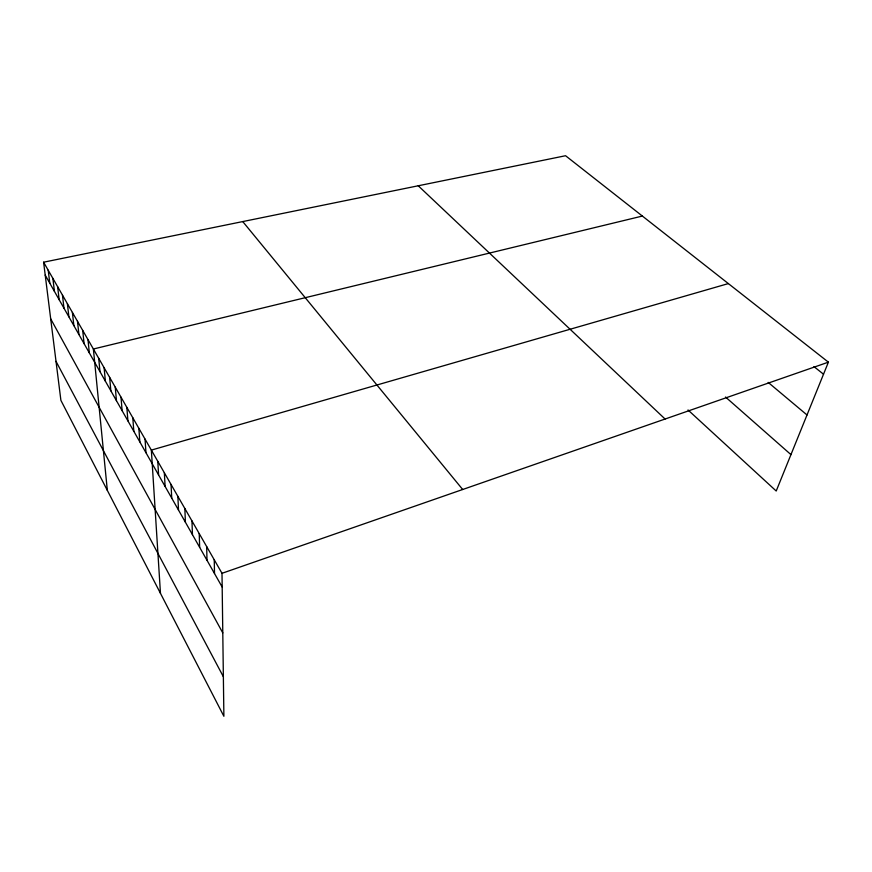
<?xml version="1.0" encoding="UTF-8"?>
<svg xmlns="http://www.w3.org/2000/svg" width="872" height="872" viewBox="0 0 872 872"><rect width="100%" height="100%" fill="white"/><g stroke="black" fill="none" stroke-linecap="round" stroke-linejoin="round"><path stroke-width="1.31" d="M43.6 262.2L222 573.307L223.886 716.272L60.898 400.368L43.6 262.2L565.557 155.728L828.4 362.163L776.211 491.012L688.019 409.971M222 573.307L828.4 362.163M728.349 283.585L151.357 450.105L160.47 593.352M642.359 216.06L93.38 349.007L107.332 490.369M813.968 366.611L823.517 374.219M768.188 382.405L807.014 414.974M725.515 397.022L790.948 454.617M418.244 185.78L665.085 419.029M242.754 221.575L462.694 489.497M45.213 275.127L222.175 587.041M50.685 318.836L222.785 632.909M56.015 361.346L223.363 676.727M48.2 270.211L49.791 283.182M52.865 278.364L54.435 291.379M57.628 286.659L59.165 299.706M62.468 295.096L63.972 308.187M67.395 303.685L68.877 316.819M72.398 312.427L73.858 325.594M77.499 321.321L78.927 334.532M82.698 330.379L84.083 343.633M87.985 339.611L89.336 352.898M98.7 358.294L99.986 371.646M104.128 367.744L105.359 381.14M109.643 377.38L110.842 390.809M115.268 387.19L116.434 400.64M121.001 397.185L122.113 410.668M126.843 407.366L127.912 420.882M132.795 417.743L133.819 431.291M138.866 428.326L139.836 441.897M145.046 439.107L145.962 452.71M157.788 461.321L158.595 474.968M164.35 472.766L165.102 486.423M171.043 484.44L171.73 498.119M177.877 496.353L178.498 510.044M184.842 508.518L185.409 522.219M191.96 520.933L192.45 534.645M199.23 533.61L199.655 547.333M206.664 546.559L207.002 560.293M214.25 559.791L214.512 573.525"/></g></svg>
